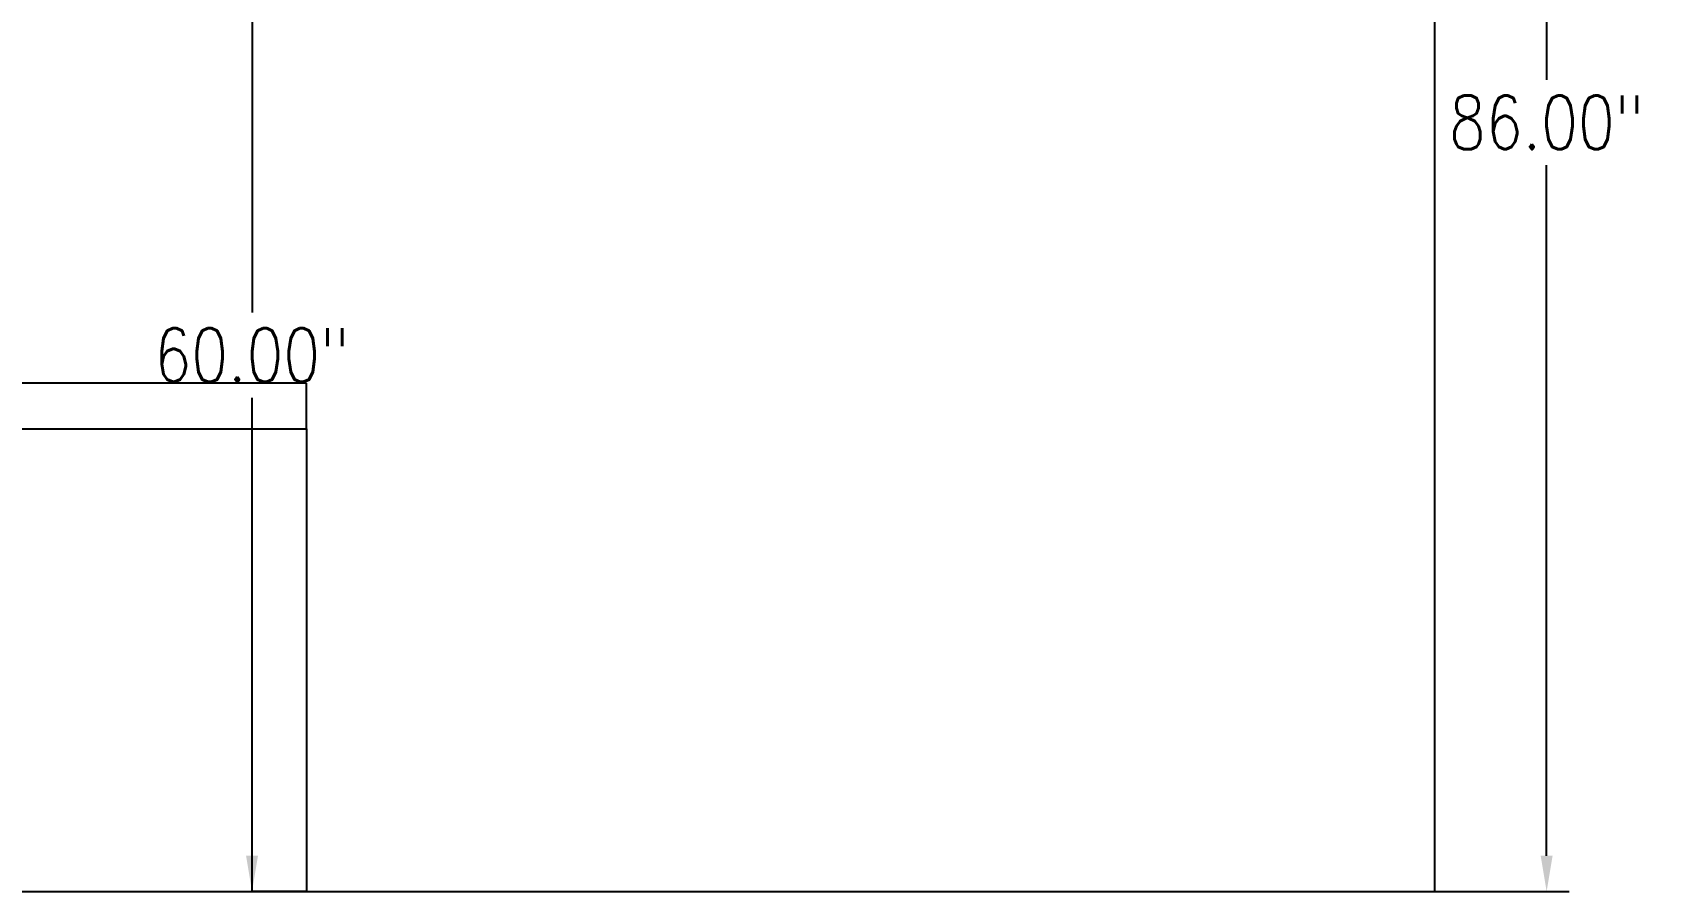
# Model space of a CAD drawing. Header units: inches. Extents: x -284 to 763, y -243 to 242.
# Drawn here: x 662.7 to 753.3, y -243 to -195 of the extents above; entities that cross this region are included whole.
import ezdxf

# ---------------------------------------------------------------- set-up
doc = ezdxf.new("R2010")
doc.units = ezdxf.units.IN
doc.header["$MEASUREMENT"] = 0
for name, color, linetype in [('EXIST. FURNITURE PLAN', 252, 'Continuous'), ('For Construction', 6, 'Continuous'), ('TEXT', 4, 'Continuous')]:
    doc.layers.add(name, color=color, linetype=linetype)
doc.styles.add('ROMANS', font='romans.shx', dxfattribs={"width": 0.8})
doc.dimstyles.new('MillworkMod', dxfattribs={"dimscale": 10, "dimtxt": 0.1, "dimasz": 0.1, "dimexe": 0.125, "dimexo": 0.06, "dimgap": 0.06, "dimtad": 0, "dimtih": 1, "dimtoh": 1, "dimrnd": 0.25, "dimzin": 0, "dimdsep": 46, "dimtxsty": 'ROMANS', "dimcen": 0.1, "dimclrd": 256, "dimclre": 256, "dimazin": 0, "dimtfac": 1, "dimtofl": 0, "dimtmove": 0, "dimatfit": 3, "dimfxl": 0.18, "dimtolj": 1, "dimtzin": 0, "dimlwd": -1, "dimlwe": -1, "dimarcsym": 0})

# ---------------------------------------------------------------- blocks, each defined once
blk = doc.blocks.new('*D160')
at = {"layer": 'Defpoints', "color": 0, "transparency": 16777216}
for p in [(734, -157.05), (733.95, -243), (747.25, -243)]:
    blk.add_point(p, dxfattribs=at)
at = {"layer": 'TEXT', "transparency": 16777216}
for p, q in [((734.6, -157.05), (748.5, -157.05)), ((747.25, -159.05), (747.25, -197.639)), ((747.25, -241), (747.25, -202.411)), ((734.55, -243), (748.5, -243))]:
    blk.add_line(p, q, dxfattribs=at)
for points in [[(746.917, -159.05), (747.583, -159.05), (747.25, -157.05)], [(746.917, -241), (747.583, -241), (747.25, -243)]]:
    blk.add_solid(points, dxfattribs=at)
at = {"layer": 'TEXT', "color": 0, "transparency": 16777216, "insert": (747.25, -200.025), "char_height": 3, "attachment_point": 5, "style": 'ROMANS'}
blk.add_mtext('\\A1;86.00"', dxfattribs=at)
blk = doc.blocks.new('*D161')
at = {"layer": 'Defpoints', "color": 0, "transparency": 16777216}
for p in [(669.986, -183.05), (670, -243), (674.95, -243)]:
    blk.add_point(p, dxfattribs=at)
at = {"layer": 'TEXT', "transparency": 16777216}
for p, q in [((670.586, -183.05), (676.2, -183.05)), ((674.95, -185.05), (674.95, -210.639)), ((674.95, -241), (674.95, -215.411)), ((670.6, -243), (676.2, -243))]:
    blk.add_line(p, q, dxfattribs=at)
for points in [[(674.617, -185.05), (675.284, -185.05), (674.95, -183.05)], [(674.617, -241), (675.284, -241), (674.95, -243)]]:
    blk.add_solid(points, dxfattribs=at)
at = {"layer": 'TEXT', "color": 0, "transparency": 16777216, "insert": (674.95, -213.025), "char_height": 3, "attachment_point": 5, "style": 'ROMANS'}
blk.add_mtext('\\A1;60.00"', dxfattribs=at)

msp = doc.modelspace()

# ---------------------------------------------------------------- linework, layer by layer
at = {"layer": 'EXIST. FURNITURE PLAN'}
for points in [[(678, -214.6), (636, -214.6), (636, -217.15), (678, -217.15)], [(678, -243), (674.95, -243), (674.951, -217.15), (678.001, -217.15)]]:
    msp.add_lwpolyline(points, close=True, dxfattribs=at)
at = {"layer": 'For Construction'}
msp.add_lwpolyline([(561, -147), (561, -243), (741, -243), (741, -147)], close=True, dxfattribs=at)

# ---------------------------------------------------------------- dimensions: what is measured, and where the dimension line sits
at = {"layer": 'TEXT'}
for base, p1, p2, picture, middle in [((747.25, -243), (734, -157.05), (733.95, -243), '*D160', (747.25, -200.025)), ((674.95, -243), (669.986, -183.05), (670, -243), '*D161', (674.95, -213.025))]:
    dim = msp.add_linear_dim(base=base, p1=p1, p2=p2, angle=90, dimstyle='MillworkMod', override={"dimtxt": 0.3, "dimasz": 0.2, "dimpost": '"'}, dxfattribs=at)
    dim.commit()
    dim.dimension.update_dxf_attribs({"geometry": picture, "text_midpoint": middle})

doc.saveas('drawing.dxf')
